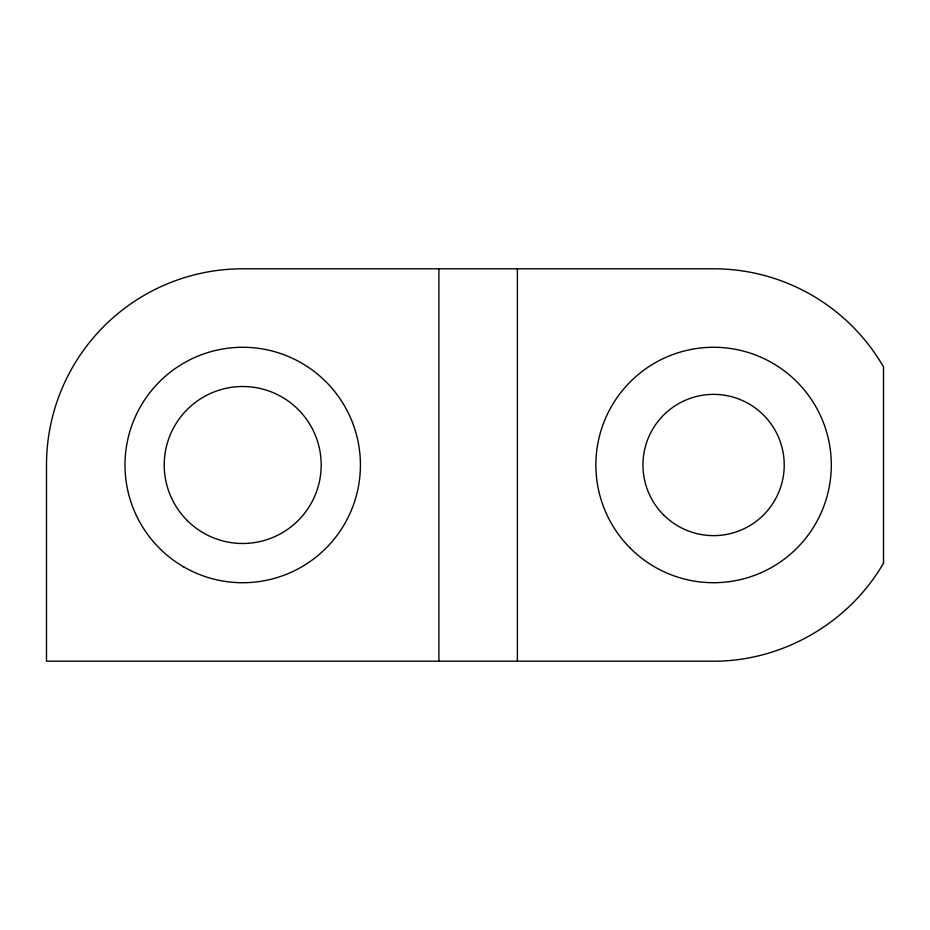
<?xml version="1.0" encoding="UTF-8"?>
<svg xmlns="http://www.w3.org/2000/svg" width="930" height="930" viewBox="0 0 930 930"><rect width="100%" height="100%" fill="white"/><g stroke="black" fill="none" stroke-linecap="round" stroke-linejoin="round"><path stroke-width="1.4" d="M517.382 268.793L517.382 661.195M438.902 268.793L438.902 661.195M883.5 563.103C849.253 622.809 782.421 661.393 713.589 661.195L46.5 661.195L46.5 465A196.207 196.207 0 0 1 242.707 268.793L713.589 268.793A196.207 196.207 0 0 1 883.5 366.897L883.5 563.103M630.342 548.235A117.726 117.726 0 0 0 827.293 495.469A117.726 117.726 0 0 0 683.12 351.284A117.726 117.726 0 0 0 630.342 548.235M663.636 514.941A70.633 70.633 0 0 0 781.816 483.275A70.633 70.633 0 0 0 695.303 396.773A70.633 70.633 0 0 0 663.636 514.941M183.838 566.951A117.726 117.726 0 0 0 360.422 465A117.726 117.726 0 0 0 183.838 363.049A117.726 117.726 0 0 0 183.838 566.951M187.209 520.498A78.48 78.48 0 0 0 318.513 485.309A78.48 78.48 0 0 0 222.386 389.193A78.48 78.48 0 0 0 187.209 520.498"/></g></svg>
